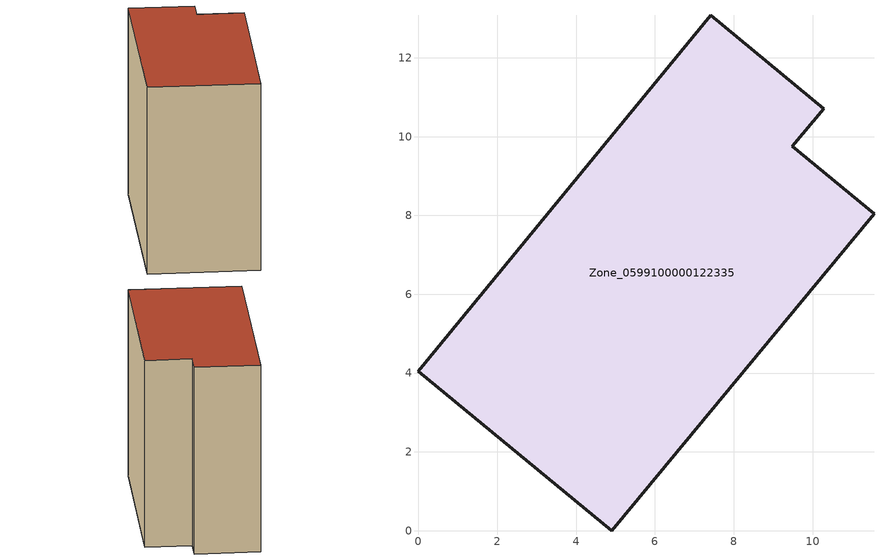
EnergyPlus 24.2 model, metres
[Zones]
Zone_0599100000122335
 floor ground (C_G): 0,4.05 7.42,13.08 10.28,10.71 9.49,9.75 11.56,8.05 4.9,0 z0
 wall outside (C_F): 4.9,0 11.56,8.05 9.49,9.75 10.28,10.71 7.42,13.08 0,4.05 4.9,0 z0:11.27
 roof outside (C_R): 7.42,13.08 0,4.05 4.9,0 11.56,8.05 9.49,9.75 10.28,10.71 z11.27
[BUILDING]
Pand.0599100000122335: North Axis=0; Terrain=City; Loads Convergence Tolerance Value=0.04; Temperature Convergence Tolerance Value=0.4; Solar Distribution=FullExterior; Maximum Number of Warmup Days=25; Minimum Number of Warmup Days=1
[Site:Location]
Rotterdam.The.Hague.AP_ZH_NLD Design_Conditions: Latitude=51.96; Longitude=4.45; Time Zone=1; Elevation=-4.5
[SITE:GROUNDTEMPERATURE:BUILDINGSURFACE]
18, 18, 18, 18, 18, 18, 18, 18, 18, 18, 18, 18
[MATERIAL] Thermal Absorptance=0.9; Solar Absorptance=0.7; Visible Absorptance=0.7
Name | Roughness | Thickness | Conductivity | Density | Specific Heat
G.TI.1946 | MediumSmooth | 0.15 | 1 | 540 | 1210
F.TI.1946 | Rough | 0.3 | 0.857143 | 1920 | 840
R.TI.1946 | MediumRough | 0.2 | 0.1 | 1500 | 1000
[CONSTRUCTION]
C_G: G.TI.1946
C_F: F.TI.1946
C_R: R.TI.1946
[ZONE]
Zone_0599100000122335: Type=1; Multiplier=1; Ceiling Height=Autocalculate; Volume=Autocalculate; Floor Area=autocalculate; Part of Total Floor Area=Yes
[ZONEINFILTRATION:DESIGNFLOWRATE]
Infil_Zone_0599100000122335: Zone or ZoneList or Space or SpaceList=Zone_0599100000122335; Schedule=AlwaysOn; Design Flow Rate Calculation Method=Flow/Area; Flow Rate per Floor Area=0.003; Constant Term Coefficient=1; Temperature Term Coefficient=0; Velocity Term Coefficient=0; Velocity Squared Term Coefficient=0
[HVACTEMPLATE:ZONE:IDEALLOADSAIRSYSTEM]
Zone_0599100000122335: Maximum Heating Supply Air Temperature=50; Minimum Cooling Supply Air Temperature=13; Maximum Heating Supply Air Humidity Ratio=0.0156; Minimum Cooling Supply Air Humidity Ratio=0.0077; Heating Limit=NoLimit; Cooling Limit=NoLimit; Dehumidification Control Type=ConstantSensibleHeatRatio; Cooling Sensible Heat Ratio=0.7; Dehumidification Setpoint=60; Humidification Control Type=None; Humidification Setpoint=30; Outdoor Air Method=None; Outdoor Air Flow Rate per Person=0.00944; Outdoor Air Flow Rate per Zone Floor Area=0; Outdoor Air Flow Rate per Zone=0; Demand Controlled Ventilation Type=None; Outdoor Air Economizer Type=NoEconomizer; Heat Recovery Type=None; Sensible Heat Recovery Effectiveness=0.7; Latent Heat Recovery Effectiveness=0.65
[ZONECONTROL:THERMOSTAT]
ThermostatControl_Zone_0599100000122335: Zone or ZoneList=Zone_0599100000122335; Control Type Schedule=DualSetpointControlType; Control 1=Thermostat_Zone_0599100000122335; Temperature Difference Between Cutout And Setpoint=0
[THERMOSTATSETPOINT:DUALSETPOINT]
Thermostat_Zone_0599100000122335: Heating Setpoint Temperature Schedule=HeatingSetpoint_Zone_0599100000122335; Cooling Setpoint Temperature Schedule=CoolingSetpoint_Zone_0599100000122335
[SCHEDULE:COMPACT]
HeatingSetpoint_Zone_0599100000122335: Through: 12/31, For: AllDays, Until: 24:00, 21
CoolingSetpoint_Zone_0599100000122335: Through: 12/31, For: AllDays, Until: 24:00, 24
DualSetpointControlType: Through: 12/31, For: AllDays, Until: 24:00, 4
AlwaysOn: Through: 12/31, For: AllDays, Until: 24:00, 1
